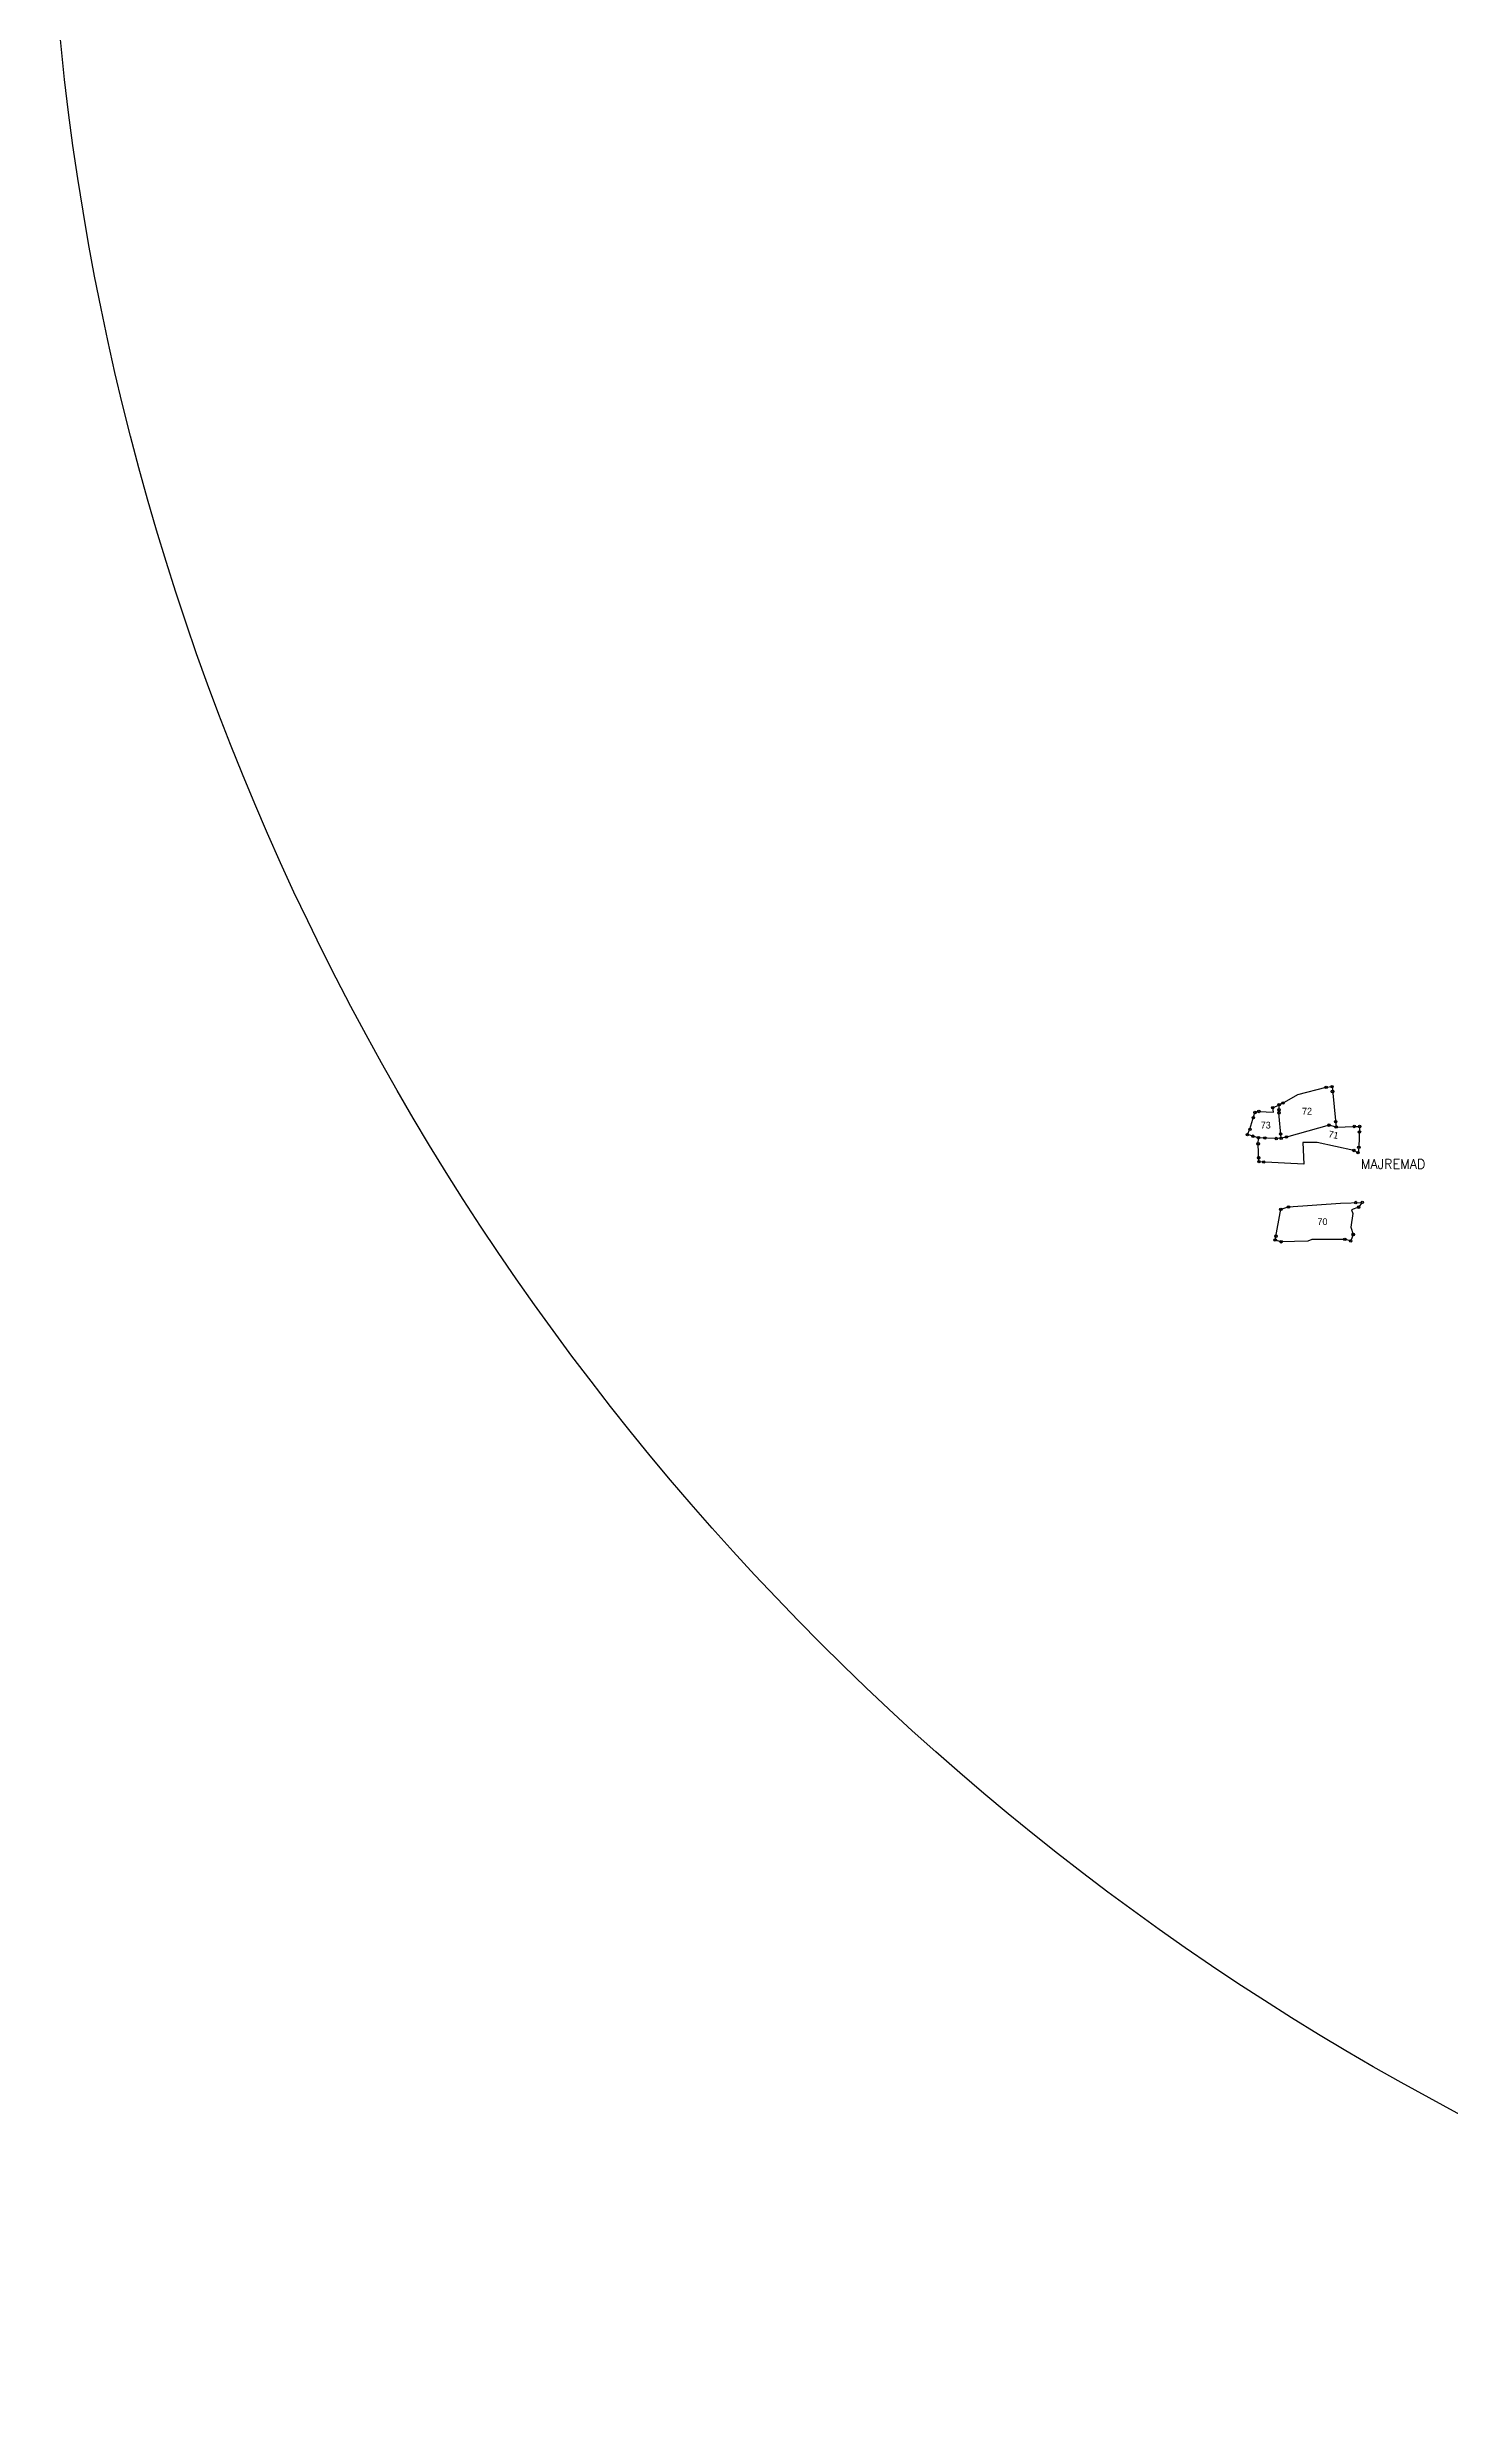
# Model space of a CAD drawing. Header units: metres. Extents: x 324134 to 326337, y 1835718 to 1838966.
# Drawn here: x 324622 to 324997, y 1835718 to 1836351 of the extents above; entities that cross this region are included whole.
import ezdxf

# ---------------------------------------------------------------- set-up
doc = ezdxf.new("R2010")
doc.units = ezdxf.units.M
doc.header["$LTSCALE"] = 0.3
for name, color, linetype in [('POLY_PARCEL', 6, 'Continuous'), ('SYM_STONE', 1, 'Continuous'), ('TEXT_MAPOUT', 7, 'Continuous'), ('TEXT_PARCEL', 7, 'Continuous'), ('V_BOUND_LINE', 7, 'Continuous')]:
    doc.layers.add(name, color=color, linetype=linetype)
doc.styles.get("Standard").update_dxf_attribs({"font": 'simplex.shx'})
doc.styles.add('TEXT_MAP', font='')
doc.styles.get('TEXT_MAP').set_extended_font_data('Kruti Dev 050')

msp = doc.modelspace()

# ---------------------------------------------------------------- linework, layer by layer
msp.add_circle((325326.78, 1836423.19), 704.82)
at = {"layer": 'POLY_PARCEL'}
for p, q in [((324950.76, 1836066.41), (324950.81, 1836068.58)), ((324951.34, 1836059.62), (324950.76, 1836066.41)), ((324964.14, 1836063.11), (324952.76, 1836059.93)), ((324966.04, 1836062.6), (324964.14, 1836063.11)), ((324950.06, 1836059.54), (324945.29, 1836059.74)), ((324951.34, 1836059.62), (324950.06, 1836059.54)), ((324952.76, 1836059.93), (324951.34, 1836059.62))]:
    msp.add_line(p, q, dxfattribs=at)
at = {"layer": 'SYM_STONE'}
for centre in [(324950.81, 1836068.58), (324951.81, 1836069.05), (324963.36, 1836073.22), (324964.93, 1836073.39), (324965.06, 1836072.1), (324943.02, 1836062), (324943.94, 1836065.12), (324944.35, 1836066.5), (324945.39, 1836066.77), (324949.1, 1836067.78), (324950.76, 1836066.41), (324950.78, 1836067.2), (324964.14, 1836063.11), (324965.89, 1836064.03), (324966.04, 1836062.6), (324970.88, 1836062.77), (324972.31, 1836062.75), (324942.32, 1836060.58), (324943.82, 1836060.16), (324945.22, 1836058.12), (324945.29, 1836059.74), (324947.01, 1836059.67), (324950.06, 1836059.54), (324951.24, 1836060.77), (324951.34, 1836059.62), (324952.76, 1836059.93), (324970.74, 1836056.36), (324971.87, 1836055.76), (324972.09, 1836057.18), (324972.25, 1836061.28), (324945.37, 1836054.4), (324945.41, 1836053.35), (324946.7, 1836053.29), (324951.26, 1836040.66), (324953.3, 1836041.27), (324971.25, 1836042.45), (324972.02, 1836041.22), (324973, 1836042.5), (324949.76, 1836032.44), (324949.95, 1836033.48), (324951.35, 1836031.98), (324968.35, 1836032.61), (324969.93, 1836032.2), (324970.59, 1836033.93)]:
    msp.add_circle(centre, 0.33, dxfattribs=at)
at = {"layer": 'V_BOUND_LINE'}
for p, q in [((324949.1, 1836067.78), (324950.81, 1836068.58)), ((324950.81, 1836068.58), (324952.28, 1836069.27)), ((324952.28, 1836069.27), (324955.77, 1836071.27)), ((324955.77, 1836071.27), (324963.36, 1836073.22)), ((324963.36, 1836073.22), (324964.93, 1836073.39)), ((324964.93, 1836073.39), (324966.04, 1836062.6)), ((324943.02, 1836062), (324944.35, 1836066.5)), ((324944.35, 1836066.5), (324945.39, 1836066.77)), ((324945.39, 1836066.77), (324949.27, 1836066.55)), ((324949.27, 1836066.55), (324949.1, 1836067.78)), ((324966.04, 1836062.6), (324970.88, 1836062.77)), ((324970.88, 1836062.77), (324972.31, 1836062.75)), ((324972.31, 1836062.75), (324972.09, 1836057.18)), ((324942.32, 1836060.58), (324943.02, 1836062)), ((324945.29, 1836059.74), (324942.32, 1836060.58)), ((324945.22, 1836058.12), (324945.29, 1836059.74)), ((324945.41, 1836053.35), (324945.22, 1836058.12)), ((324960.95, 1836058.48), (324957.17, 1836058.46)), ((324957.17, 1836058.46), (324957.36, 1836052.73)), ((324970.74, 1836056.36), (324960.95, 1836058.48)), ((324971.87, 1836055.76), (324970.74, 1836056.36)), ((324972.09, 1836057.18), (324971.87, 1836055.76)), ((324957.36, 1836052.73), (324945.41, 1836053.35)), ((324949.76, 1836032.44), (324951.26, 1836040.66)), ((324951.26, 1836040.66), (324953.3, 1836041.27)), ((324953.3, 1836041.27), (324967.2, 1836042.31)), ((324967.2, 1836042.31), (324973, 1836042.5)), ((324970.46, 1836039.57), (324969.96, 1836035.91)), ((324972.02, 1836041.22), (324970.17, 1836040.51)), ((324970.17, 1836040.51), (324970.46, 1836039.57)), ((324973, 1836042.5), (324972.02, 1836041.22)), ((324951.35, 1836031.98), (324949.76, 1836032.44)), ((324958.49, 1836032.13), (324951.35, 1836031.98)), ((324959.51, 1836032.63), (324958.49, 1836032.13)), ((324968.35, 1836032.61), (324959.51, 1836032.63)), ((324969.93, 1836032.2), (324968.35, 1836032.61)), ((324970.59, 1836033.93), (324969.93, 1836032.2)), ((324969.96, 1836035.91), (324970.59, 1836033.93))]:
    msp.add_line(p, q, dxfattribs=at)

# ---------------------------------------------------------------- texts
at = {"layer": 'TEXT_MAPOUT'}
msp.add_text('MAJREMAD', height=2.5, dxfattribs=at).set_placement((324972.62, 1836051.49))
at = {"layer": 'TEXT_PARCEL', "ltscale": 10, "style": 'TEXT_MAP'}
for s, p in [('73', (324945.89, 1836062.22)), ('72', (324956.92, 1836065.94)), ('70', (324961.02, 1836036.45))]:
    msp.add_text(s, height=1.8, dxfattribs=at).set_placement(p)
msp.add_text('71', height=1.8, rotation=348.69442, dxfattribs=at).set_placement((324963.84, 1836059.91))

doc.saveas('drawing.dxf')
